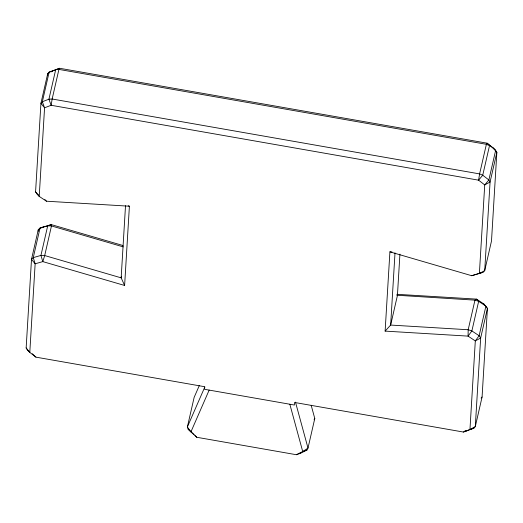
<?xml version="1.0" encoding="UTF-8"?>
<svg xmlns="http://www.w3.org/2000/svg" width="523" height="523" viewBox="0 0 523 523"><rect width="100%" height="100%" fill="white"/><g stroke="black" fill="none" stroke-linecap="round" stroke-linejoin="round"><path stroke-width="0.78" d="M396.846 294.305L476.538 299.117L483.782 303.922L487.429 308.413L482.075 397.009L475.296 426.611L473.871 428.193L463.385 432.044L294.573 402.462L294.416 405.037L204.585 389.295L204.741 386.726L35.924 357.144L29.791 352.397L27.353 349.959L26.15 347.913L31.504 259.316L38.284 229.715L40.042 228.015L51.287 224.609L122.964 245.516M124.618 285.473L121.159 277.85L44.697 255.544L40.931 255.427L33.263 257.617L31.504 259.316L35.146 263.801L42.814 261.611L124.618 285.473L129.403 206.212L46.462 201.205L39.218 196.4L35.571 191.908L40.925 103.312L47.704 73.717L49.129 72.128L59.615 68.278L487.076 143.178L493.209 147.924L495.647 150.363L496.85 152.409L491.496 241.005L484.716 270.607L482.958 272.306L471.713 275.713L389.91 251.851L385.124 331.111L468.065 336.119L475.309 340.924L469.955 429.52L463.385 432.044M38.186 231.343L38.284 229.715L40.284 228.623M47.606 75.338L47.704 73.717L49.038 72.985M125.52 205.67L121.159 277.85L121.519 276.288M395.009 252.884L390.648 325.064L385.124 331.111M399.925 254.1L397.428 295.462L390.648 325.064L468.183 329.745L471.877 330.935L479.127 335.733L480.65 338.015L475.296 426.611L469.955 429.52L473.871 428.193M311.172 405.247L314.781 418.492L308.001 448.093L306.942 450.061L300.568 453.258L296.351 454.722L196.753 437.274L188.175 429.252L187.371 426.958L194.151 397.356L199.315 385.536M204.787 387.072L187.371 426.958L190.902 431.933L209.167 390.099M314.075 419.806L314.781 418.492M481.127 398.062L482.075 397.009M51.038 71.893L52.378 71.167M41.618 227.891L43.618 226.799M296.351 454.722L302.719 451.526L308.001 448.093L295.475 402.115M53.045 70.801L59.615 68.278L58.922 69.409L52.143 99.01L51.143 105.28L44.566 107.803L39.218 196.4L35.571 191.908M306.942 450.061L302.719 451.526L289.834 404.233M52.392 71.023L49.129 72.128L42.35 101.73L40.925 103.312L44.566 107.803L42.35 101.73L48.92 99.207L52.143 99.01L479.604 173.904L482.736 175.218L488.868 179.964L490.071 182.011L484.716 270.607L479.382 273.522L484.729 184.926L488.868 179.964L495.647 150.363L487.076 143.178L486.383 144.309L479.604 173.904L478.597 180.18L484.729 184.926L490.071 182.011L496.85 152.409L493.209 147.924M471.713 275.713L482.958 272.306M298.45 453.461L300.568 453.258M464.882 430.867L467.3 430.717M389.91 251.851L391.982 251.942M123.258 246.882L51.476 225.943L47.711 225.825L40.042 228.015L33.263 257.617L35.146 263.801L29.791 352.397L26.15 347.913M396.761 295.227L474.962 300.143L478.656 301.333L485.906 306.138L479.127 335.733L475.309 340.924L480.65 338.015L487.429 308.413L483.782 303.922M128.233 205.801L129.403 206.212M37.094 194.19L38.414 195.059M27.353 349.959L29.811 351.861M32.263 353.757L35.924 357.144M188.175 429.252L194.026 434.593M195.118 435.666L196.753 437.274M44.873 199.544L46.462 201.205M468.183 329.745L468.065 336.119L471.877 330.935L478.656 301.333L476.538 299.117L474.962 300.143L468.183 329.745M55.7 69.605L48.92 99.207L51.143 105.28L478.597 180.18L482.736 175.218L489.515 145.616L486.383 144.309L58.922 69.409L55.7 69.605M47.711 225.825L40.931 255.427L42.814 261.611L44.697 255.544L51.476 225.943L51.287 224.609L47.711 225.825"/></g></svg>
